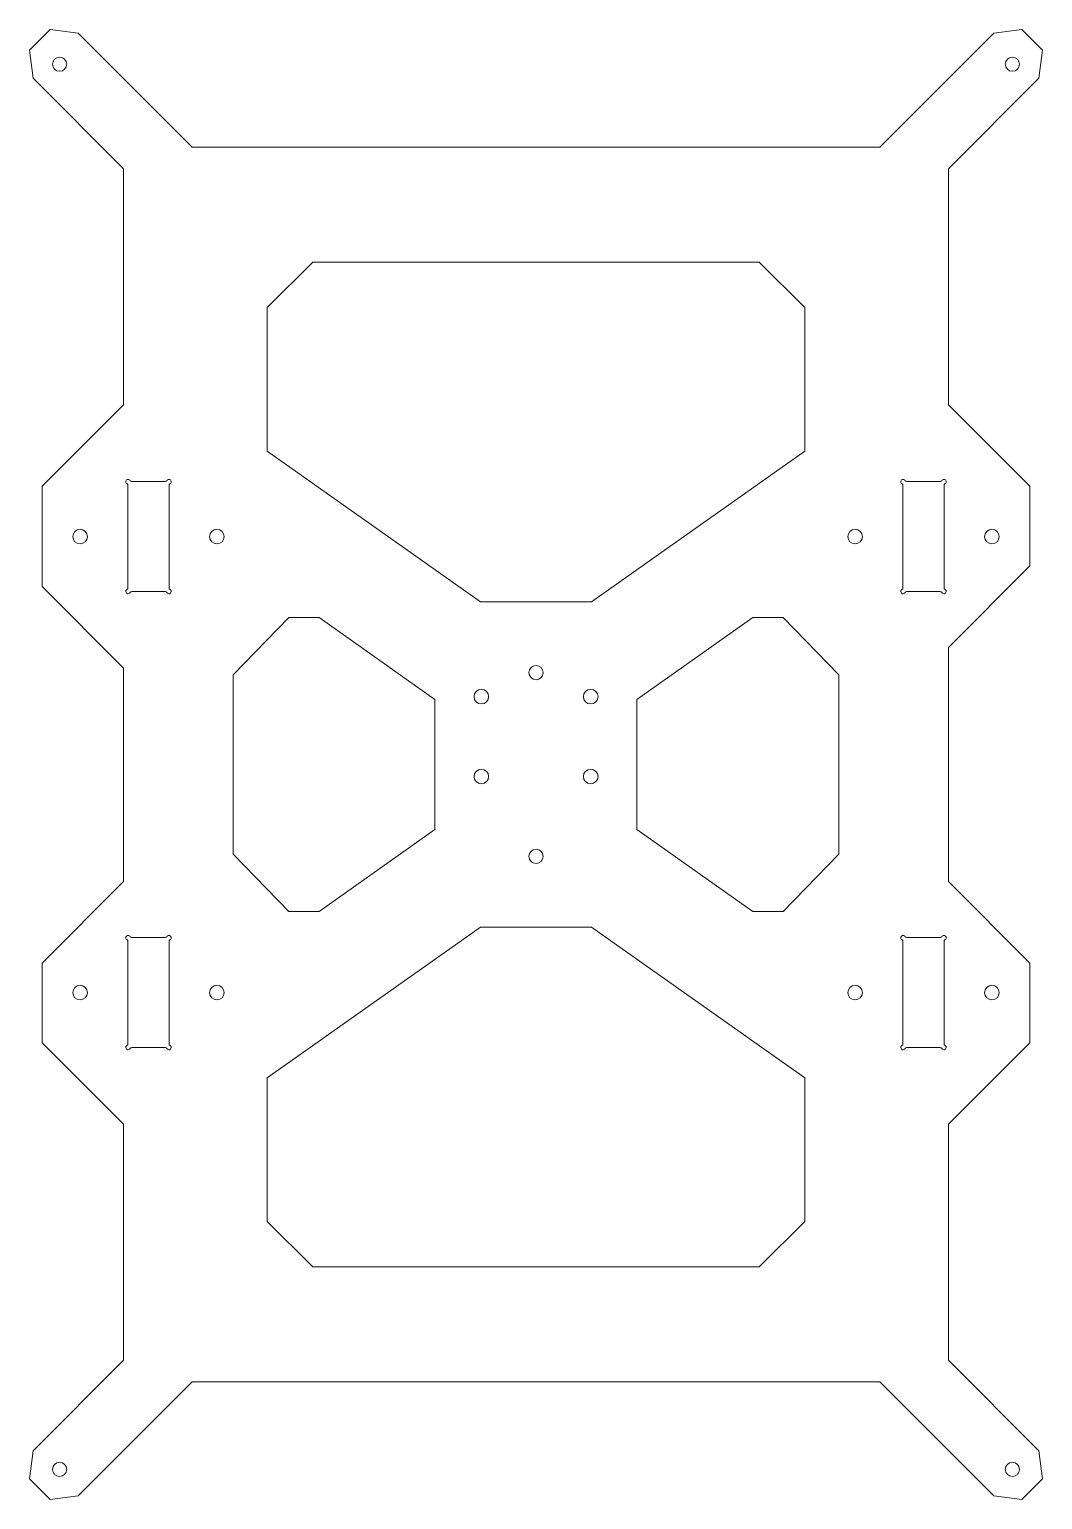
# Model space of a CAD drawing. Header units: millimetres. Extents: x -84 to 139, y -161 to 161.
import ezdxf

# ---------------------------------------------------------------- set-up
doc = ezdxf.new("R2010")
doc.units = ezdxf.units.MM

msp = doc.modelspace()

# ---------------------------------------------------------------- linework, layer by layer
at = {"color": 7, "linetype": 'Continuous', "lineweight": 15}
for p, q in [((-79.16, 161.13), (-83.73, 156.56)), ((-73.03, 160.33), (-79.16, 161.13)), ((133.96, 161.13), (127.83, 160.33)), ((138.53, 156.56), (133.96, 161.13)), ((-47.99, 135.29), (-73.03, 160.33)), ((127.83, 160.33), (102.79, 135.29)), ((-83.73, 156.56), (-82.93, 150.43)), ((137.73, 150.43), (138.53, 156.56)), ((-82.93, 150.43), (-63.05, 130.55)), ((117.85, 130.55), (137.73, 150.43)), ((102.79, 135.29), (-47.99, 135.29)), ((-63.05, 130.55), (-63.05, 78.87)), ((117.85, 78.87), (117.85, 130.55)), ((-21.54, 110.14), (-31.54, 100.14)), ((76.34, 110.14), (-21.54, 110.14)), ((86.34, 100.14), (76.34, 110.14)), ((-31.54, 100.14), (-31.54, 68.7)), ((86.34, 68.7), (86.34, 100.14)), ((-63.05, 78.87), (-80.93, 60.99)), ((135.73, 60.99), (117.85, 78.87)), ((-31.54, 68.7), (15.22, 35.63)), ((39.58, 35.63), (86.34, 68.7)), ((-53.97, 62.01), (-61.23, 62.01)), ((116.03, 62.01), (108.77, 62.01)), ((-80.93, 60.99), (-80.93, 39.01)), ((-62.1, 61.14), (-62.1, 38.77)), ((-53.1, 38.77), (-53.1, 61.14)), ((107.9, 61.14), (107.9, 38.77)), ((116.9, 38.77), (116.9, 61.14)), ((135.73, 43.57), (135.73, 60.99)), ((117.85, 25.68), (135.73, 43.57)), ((-80.93, 39.01), (-63.05, 21.13)), ((-61.23, 37.91), (-53.97, 37.91)), ((15.22, 35.63), (39.58, 35.63)), ((108.77, 37.91), (116.03, 37.91)), ((-26.84, 32.22), (-39.04, 19.63)), ((-20.16, 32.22), (-26.84, 32.22)), ((5.24, 14.25), (-20.16, 32.22)), ((74.96, 32.22), (49.55, 14.25)), ((81.64, 32.22), (74.96, 32.22)), ((93.83, 19.63), (81.64, 32.22)), ((117.85, -25.68), (117.85, 25.68)), ((-63.05, 21.13), (-63.05, -25.68)), ((-39.04, 19.63), (-39.04, -19.63)), ((93.83, -19.63), (93.83, 19.63)), ((5.24, -14.25), (5.24, 14.25)), ((49.55, 14.25), (49.55, -14.25)), ((-20.16, -32.22), (5.24, -14.25)), ((49.55, -14.25), (74.96, -32.22)), ((-39.04, -19.63), (-26.84, -32.22)), ((81.64, -32.22), (93.83, -19.63)), ((-63.05, -25.68), (-80.93, -43.57)), ((135.73, -43.57), (117.85, -25.68)), ((-26.84, -32.22), (-20.16, -32.22)), ((74.96, -32.22), (81.64, -32.22)), ((-53.97, -37.95), (-61.23, -37.95)), ((15.22, -35.63), (-31.54, -68.7)), ((39.58, -35.63), (15.22, -35.63)), ((86.34, -68.7), (39.58, -35.63)), ((116.03, -37.95), (108.77, -37.95)), ((-62.1, -38.82), (-62.1, -61.19)), ((-53.1, -61.19), (-53.1, -38.82)), ((107.9, -38.82), (107.9, -61.19)), ((116.9, -61.19), (116.9, -38.82)), ((-80.93, -43.57), (-80.93, -60.99)), ((135.73, -60.99), (135.73, -43.57)), ((-80.93, -60.99), (-63.05, -78.87)), ((117.85, -78.87), (135.73, -60.99)), ((-61.23, -62.05), (-53.97, -62.05)), ((108.77, -62.05), (116.03, -62.05)), ((-31.54, -68.7), (-31.54, -100.14)), ((86.34, -100.14), (86.34, -68.7)), ((-63.05, -78.87), (-63.05, -130.55)), ((117.85, -130.55), (117.85, -78.87)), ((-31.54, -100.14), (-21.54, -110.14)), ((76.34, -110.14), (86.34, -100.14)), ((-21.54, -110.14), (76.34, -110.14)), ((-63.05, -130.55), (-82.93, -150.43)), ((137.73, -150.43), (117.85, -130.55)), ((-73.03, -160.33), (-47.99, -135.29)), ((-47.99, -135.29), (102.79, -135.29)), ((102.79, -135.29), (127.83, -160.33)), ((-82.93, -150.43), (-83.73, -156.56)), ((138.53, -156.56), (137.73, -150.43)), ((-83.73, -156.56), (-79.16, -161.13)), ((133.96, -161.13), (138.53, -156.56)), ((-79.16, -161.13), (-73.03, -160.33)), ((127.83, -160.33), (133.96, -161.13))]:
    msp.add_line(p, q, dxfattribs=at)
for centre, radius in [((-77.1, 153.5), 1.55), ((131.9, 153.5), 1.55), ((-72.6, 49.96), 1.6), ((-42.6, 49.96), 1.6), ((97.4, 49.96), 1.6), ((127.4, 49.96), 1.6), ((27.4, 20.13), 1.55), ((15.4, 14.87), 1.6), ((39.4, 14.87), 1.6), ((15.4, -2.63), 1.6), ((39.4, -2.63), 1.6), ((27.4, -20.13), 1.55), ((-72.6, -50), 1.6), ((-42.6, -50), 1.6), ((97.4, -50), 1.6), ((127.4, -50), 1.6), ((-77.1, -154.5), 1.55), ((131.9, -154.5), 1.55)]:
    msp.add_circle(centre, radius, dxfattribs=at)
for centre, start, end in [((-62.1, 62.01), 30, 239.9997), ((-62.6, 61.14), 360, 59.9998), ((-61.23, 62.51), 210.0001, 270.0001), ((-53.97, 62.51), 270, 329.9998), ((-53.1, 62.01), 300, 149.9997), ((-52.6, 61.14), 120, 179.9996), ((107.9, 62.01), 30, 239.9997), ((107.4, 61.14), 360, 59.9998), ((108.77, 62.51), 210.0001, 270.0001), ((116.03, 62.51), 270, 329.9998), ((116.9, 62.01), 300, 149.9997), ((117.4, 61.14), 120, 179.9996), ((-62.6, 38.77), 300.0001, 360), ((-52.6, 38.77), 180, 240), ((107.4, 38.77), 300.0001, 360), ((117.4, 38.77), 180, 240), ((-62.1, 37.91), 120.0002, 330), ((-61.23, 37.41), 90, 150), ((-53.97, 37.41), 30.0002, 90), ((-53.1, 37.91), 210.0002, 60), ((107.9, 37.91), 120.0002, 330), ((108.77, 37.41), 90, 150), ((116.03, 37.41), 30.0002, 90), ((116.9, 37.91), 210.0002, 60), ((-62.1, -37.95), 30, 239.9997), ((-62.6, -38.82), 360, 59.9998), ((-61.23, -37.45), 210.0001, 270.0001), ((-53.97, -37.45), 270, 329.9998), ((-53.1, -37.95), 300, 149.9997), ((-52.6, -38.82), 120, 179.9996), ((107.9, -37.95), 30, 239.9997), ((107.4, -38.82), 360, 59.9998), ((108.77, -37.45), 210.0001, 270.0001), ((116.03, -37.45), 270, 329.9998), ((116.9, -37.95), 300, 149.9997), ((117.4, -38.82), 120, 179.9996), ((-62.6, -61.19), 300.0001, 360), ((-52.6, -61.19), 180, 240), ((107.4, -61.19), 300.0001, 360), ((117.4, -61.19), 180, 240), ((-62.1, -62.05), 120.0002, 330), ((-61.23, -62.55), 90, 150), ((-53.97, -62.55), 30.0002, 90), ((-53.1, -62.05), 210.0002, 60), ((107.9, -62.05), 120.0002, 330), ((108.77, -62.55), 90, 150), ((116.03, -62.55), 30.0002, 90), ((116.9, -62.05), 210.0002, 60)]:
    msp.add_arc(centre, 0.5, start, end, dxfattribs=at)

doc.saveas('drawing.dxf')
